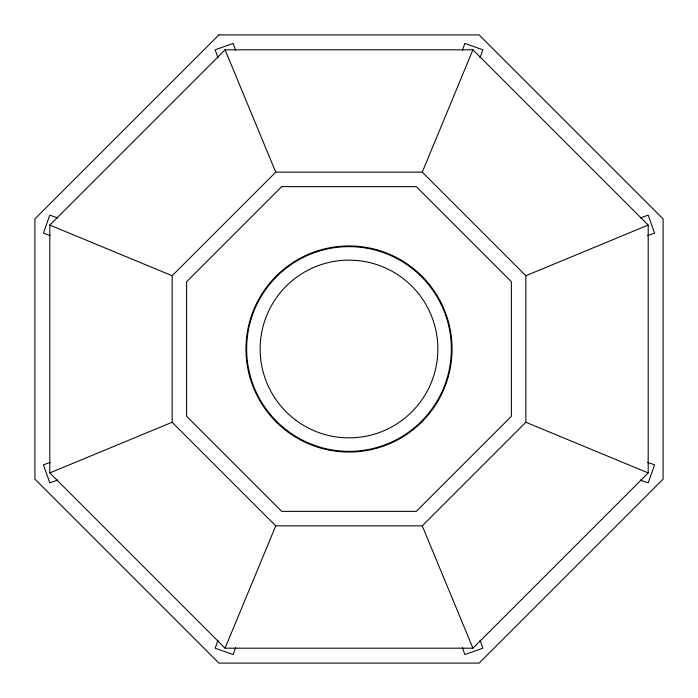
<?xml version="1.0" encoding="UTF-8"?>
<svg xmlns="http://www.w3.org/2000/svg" width="698" height="698" viewBox="0 0 698 698"><rect width="100%" height="100%" fill="white"/><g stroke="black" fill="none" stroke-linecap="round" stroke-linejoin="round"><path stroke-width="1.05" d="M217.942 640.267L215.132 648.198L233.176 654.584L235.627 647.648M462.373 50.352L464.824 43.416L482.868 49.802L480.058 57.733M225.07 648.198L472.93 648.198L648.198 472.93L648.198 225.07L472.93 49.802L225.07 49.802L49.802 225.07L49.802 472.93L225.07 648.198L275.745 525.847L422.255 525.847L525.847 422.255L525.847 275.745L422.255 172.153L275.745 172.153L172.153 275.745L172.153 422.255L275.745 525.847M422.255 172.153L472.93 49.802M49.802 472.93L172.153 422.255M525.847 275.745L648.198 225.07M640.267 217.942L648.198 215.132L654.584 233.176L647.648 235.627M50.352 462.373L43.416 464.824L49.802 482.868L57.733 480.058M57.733 217.942L49.802 215.132L43.416 233.176L50.352 235.627M647.648 462.373L654.584 464.824L648.198 482.868L640.267 480.058M49.802 225.07L172.153 275.745M525.847 422.255L648.198 472.93M225.07 49.802L275.745 172.153M422.255 525.847L472.93 648.198M480.058 640.267L482.868 648.198L464.824 654.584L462.373 647.648M235.627 50.352L233.176 43.416L215.132 49.802L217.942 57.733M218.893 34.9L34.9 218.893L34.9 479.107L218.893 663.1L479.107 663.1L663.1 479.107L663.1 218.893L479.107 34.9L218.893 34.9M281.739 186.619L186.619 281.739L186.619 416.261L281.739 511.381L416.261 511.381L511.381 416.261L511.381 281.739L416.261 186.619L281.739 186.619M287.55 431.722A103.051 103.051 0 0 0 451.37 360.857A103.051 103.051 0 0 0 308.08 254.421A103.051 103.051 0 0 0 287.55 431.722M287.969 431.163A102.344 102.344 0 0 0 450.672 360.779A102.344 102.344 0 0 0 308.359 255.067A102.344 102.344 0 0 0 287.969 431.163M296.013 420.336A88.864 88.864 0 0 0 437.271 359.226A88.864 88.864 0 0 0 313.716 267.447A88.864 88.864 0 0 0 296.013 420.336"/></g></svg>
